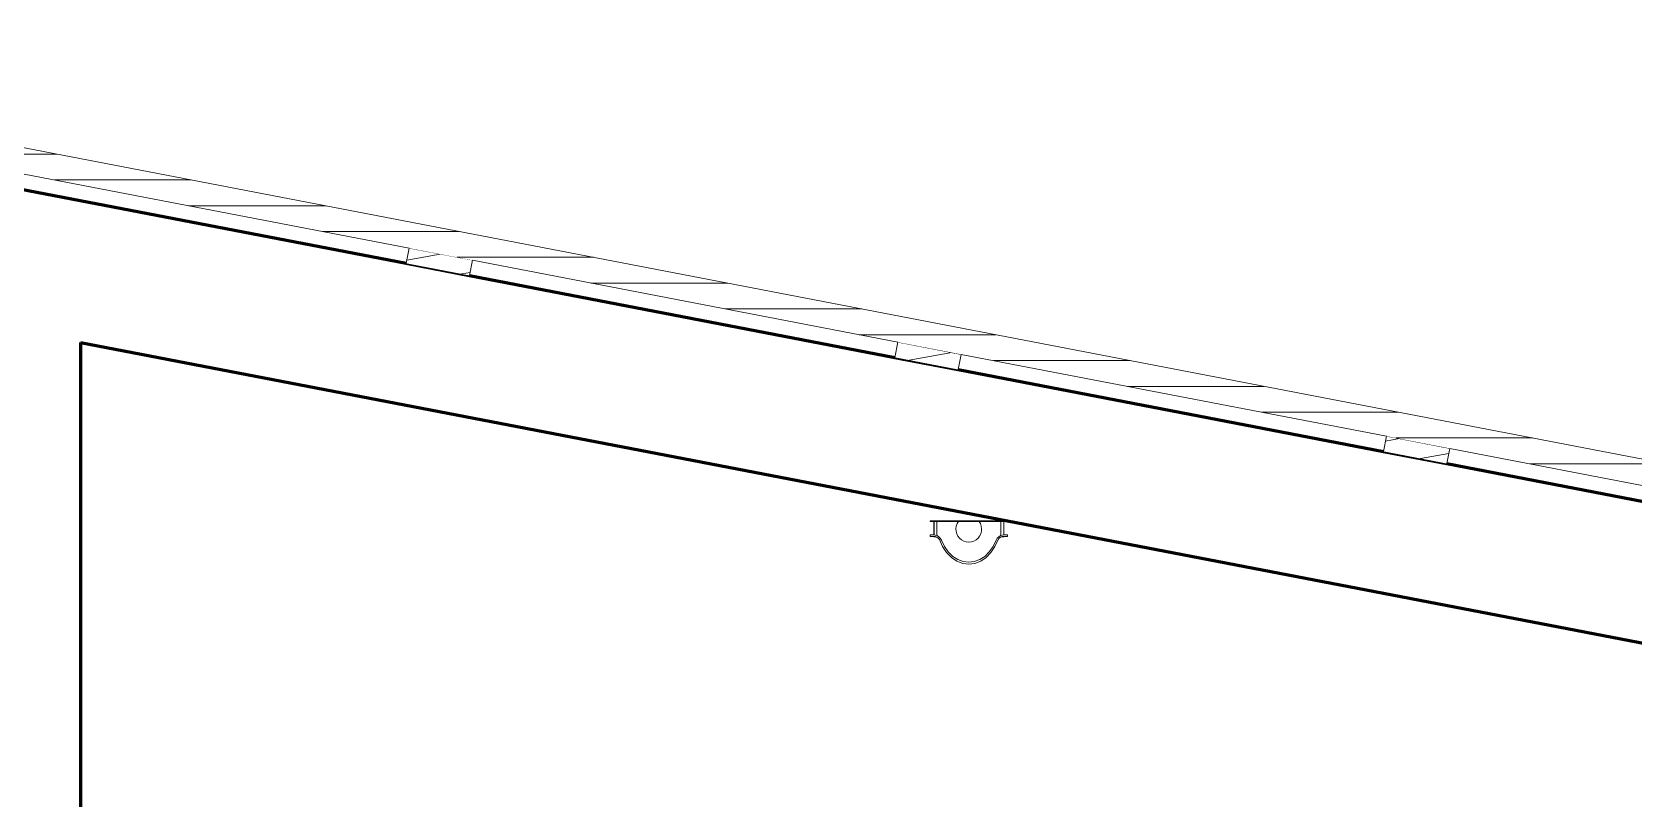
# Model space of a CAD drawing. Header units: metres. Extents: x -41 to 412, y -15 to 25.
# Drawn here: x 298.883 to 301.989, y -12.42 to -10.934 of the extents above; entities that cross this region are included whole.
import ezdxf

# ---------------------------------------------------------------- set-up
doc = ezdxf.new("R2010")
doc.units = ezdxf.units.M
doc.header["$MEASUREMENT"] = 0
doc.set_wipeout_variables(frame=1)
doc.linetypes.add('Wipeout_Contour', pattern=[1, 0, -1])
for name, color, linetype in [('Interior - Furniture', 7, 'Continuous'), ('Interior - Lamp', 7, 'Continuous'), ('Shell - Roof', 7, 'Continuous'), ('Structural - Bearing', 7, 'Continuous')]:
    doc.layers.add(name, color=color, linetype=linetype)
pattern_1 = [(10, (312.564475, -14.62055), (-0.00781417, 0.04431635), [])]

msp = doc.modelspace()

# ---------------------------------------------------------------- wipeouts: each hides what was drawn before it
at = {"color": 254, "linetype": 'Wipeout_Contour', "lineweight": 0, "ltscale": 1496.008565}
msp.add_wipeout([(298.6771, -14.3106), (298.6771, -14.6206), (298.9771, -14.6206), (298.9771, -11.5357), (298.6771, -11.478)], dxfattribs=at).dxf.layer = 'Structural - Bearing'

# ---------------------------------------------------------------- next in the draw order: linework, layer by layer
at = {"layer": 'Structural - Bearing', "color": 7, "linetype": 'Continuous', "lineweight": 60}
msp.add_line((298.9771, -11.5357), (298.9771, -14.5206), dxfattribs=at)

# ---------------------------------------------------------------- next in the draw order: wipeouts: each hides what was drawn before it
at = {"color": 254, "linetype": 'Wipeout_Contour', "lineweight": 0, "ltscale": 1787.674181}
msp.add_wipeout([(297.7021, -11.0156), (291.8821, -12.1345), (291.8821, -12.4094), (297.7021, -11.2906), (303.5221, -12.4094), (303.5221, -12.1345)], dxfattribs=at).dxf.layer = 'Shell - Roof'

# ---------------------------------------------------------------- next in the draw order: linework, layer by layer
at = {"layer": 'Shell - Roof', "color": 7, "linetype": 'Continuous', "lineweight": 60}
for p, q in [((298.7838, -11.2236), (299.6087, -11.3821)), ((299.6087, -11.3821), (299.7315, -11.4057)), ((299.7315, -11.4057), (300.5564, -11.5643)), ((298.9771, -11.5357), (302.4221, -12.1979)), ((300.5564, -11.5643), (300.6791, -11.5879)), ((300.6791, -11.5879), (301.504, -11.7465)), ((301.504, -11.7465), (301.6268, -11.7701)), ((301.6268, -11.7701), (302.4517, -11.9287))]:
    msp.add_line(p, q, dxfattribs=at)

# ---------------------------------------------------------------- next in the draw order: wipeouts: each hides what was drawn before it
at = {"color": 254, "linetype": 'Wipeout_Contour', "lineweight": 0, "ltscale": 1199.556526}
msp.add_wipeout([(299.7315, -11.4057), (299.7371, -11.3763), (299.6144, -11.3527), (299.6087, -11.3821)], dxfattribs=at).dxf.layer = 'Interior - Furniture'
at = {"color": 254, "linetype": 'Wipeout_Contour', "lineweight": 0, "ltscale": 1203.372178}
msp.add_wipeout([(300.6791, -11.5879), (300.6848, -11.5585), (300.562, -11.5349), (300.5564, -11.5643)], dxfattribs=at).dxf.layer = 'Interior - Furniture'
at = {"color": 254, "linetype": 'Wipeout_Contour', "lineweight": 0, "ltscale": 1207.188112}
msp.add_wipeout([(301.6268, -11.7701), (301.6324, -11.7406), (301.5097, -11.717), (301.504, -11.7465)], dxfattribs=at).dxf.layer = 'Interior - Furniture'

# ---------------------------------------------------------------- next in the draw order: hatches: boundary and pattern name
at = {"layer": 'Interior - Furniture', "linetype": 'Continuous', "lineweight": 13, "true_color": 0xbf927d}
h = msp.add_hatch(dxfattribs=at)
h.set_pattern_fill('WOOD_0002', color=33, style=0, pattern_type=2)
h.set_pattern_definition(pattern_1)
h.paths.add_polyline_path([(299.7315, -11.4057), (299.7371, -11.3763), (299.6144, -11.3527), (299.6087, -11.3821)])
h = msp.add_hatch(dxfattribs=at)
h.set_pattern_fill('WOOD_0002', color=33, style=0, pattern_type=2)
h.set_pattern_definition(pattern_1)
h.paths.add_polyline_path([(300.6791, -11.5879), (300.6848, -11.5585), (300.562, -11.5349), (300.5564, -11.5643)])
h = msp.add_hatch(dxfattribs=at)
h.set_pattern_fill('WOOD_0002', color=33, style=0, pattern_type=2)
h.set_pattern_definition(pattern_1)
h.paths.add_polyline_path([(301.6268, -11.7701), (301.6324, -11.7406), (301.5097, -11.717), (301.504, -11.7465)])

# ---------------------------------------------------------------- next in the draw order: linework, layer by layer
at = {"layer": 'Interior - Furniture', "color": 104, "linetype": 'Continuous', "lineweight": 20, "true_color": 0x029e21}
for p, q in [((299.6144, -11.3527), (299.6087, -11.3821)), ((299.6144, -11.3527), (299.7371, -11.3763)), ((299.7371, -11.3763), (299.7315, -11.4057)), ((300.562, -11.5349), (300.5564, -11.5643)), ((300.562, -11.5349), (300.6848, -11.5585)), ((300.6848, -11.5585), (300.6791, -11.5879)), ((301.5097, -11.717), (301.504, -11.7465)), ((301.5097, -11.717), (301.6324, -11.7406)), ((301.6324, -11.7406), (301.6268, -11.7701))]:
    msp.add_line(p, q, dxfattribs=at)

# ---------------------------------------------------------------- next in the draw order: wipeouts: each hides what was drawn before it
at = {"color": 254, "linetype": 'Wipeout_Contour', "lineweight": 0, "ltscale": 1787.634949}
msp.add_wipeout([(297.7021, -10.9341), (291.8321, -12.0626), (291.8321, -12.1135), (297.7021, -10.9851), (303.5721, -12.1135), (303.5721, -12.0626)], dxfattribs=at).dxf.layer = 'Shell - Roof'

# ---------------------------------------------------------------- next in the draw order: hatches: boundary and pattern name
at = {"layer": 'Shell - Roof', "linetype": 'Continuous', "lineweight": 13, "true_color": 0xbf8080}
h = msp.add_hatch(dxfattribs=at)
h.set_pattern_fill('ROOF_TILE_0002', color=23, style=0, pattern_type=2)
h.set_pattern_definition([(0, (312.564475, -14.62055), (0, 0.05), [])])
h.paths.add_polyline_path([(297.7021, -10.9341), (291.8321, -12.0626), (291.8321, -12.1135), (297.7021, -10.9851), (303.5721, -12.1135), (303.5721, -12.0626)])

# ---------------------------------------------------------------- next in the draw order: linework, layer by layer
at = {"layer": 'Shell - Roof', "color": 7, "linetype": 'Continuous', "lineweight": 13}
for p, q in [((298.7895, -11.1941), (299.6144, -11.3527)), ((299.7371, -11.3763), (300.562, -11.5349)), ((300.6848, -11.5585), (301.5097, -11.717)), ((301.6324, -11.7406), (302.4573, -11.8992))]:
    msp.add_line(p, q, dxfattribs=at)
at = {"layer": 'Shell - Roof', "color": 7, "linetype": 'Continuous', "lineweight": 13, "flags": 128}
msp.add_lwpolyline([(303.5721, -12.0626), (297.7021, -10.9341), (291.8321, -12.0626)], dxfattribs=at)

# ---------------------------------------------------------------- next in the draw order: wipeouts: each hides what was drawn before it
at = {"color": 254, "linetype": 'Wipeout_Contour', "lineweight": 0, "ltscale": 13842.919294}
msp.add_wipeout([(300.6796, -11.8822), (300.6376, -11.8822), (300.6376, -11.9095), (300.6382, -11.9097), (300.6415, -11.9119), (300.6443, -11.9149), (300.6465, -11.9186), (300.6525, -11.9307), (300.6599, -11.9412), (300.6686, -11.9498), (300.6784, -11.9561), (300.6888, -11.9599), (300.6996, -11.9612), (300.7104, -11.9599), (300.7208, -11.9561), (300.7305, -11.9498), (300.7393, -11.9412), (300.7467, -11.9307), (300.7526, -11.9186), (300.7549, -11.9149), (300.7577, -11.9119), (300.7609, -11.9097), (300.7616, -11.9095), (300.7616, -11.8822), (300.7196, -11.8822), (300.7222, -11.8865), (300.7238, -11.8913), (300.7246, -11.8962), (300.7242, -11.9012), (300.7229, -11.9061), (300.7207, -11.9106), (300.7176, -11.9145), (300.7138, -11.9178), (300.7094, -11.9202), (300.7046, -11.9217), (300.6996, -11.9222), (300.6946, -11.9217), (300.6898, -11.9202), (300.6854, -11.9178), (300.6815, -11.9145), (300.6784, -11.9106), (300.6762, -11.9061), (300.6749, -11.9012), (300.6746, -11.8962), (300.6753, -11.8913), (300.677, -11.8865)], dxfattribs=at).dxf.layer = 'Structural - Bearing'

# ---------------------------------------------------------------- next in the draw order: wipeouts: each hides what was drawn before it
at = {"color": 254, "linetype": 'Wipeout_Contour', "lineweight": 0, "ltscale": 1204.037746}
msp.add_wipeout([(300.7746, -11.8812), (300.7743, -11.8812), (300.7743, -11.8822), (300.7746, -11.8822)], dxfattribs=at).dxf.layer = 'Interior - Lamp'
at = {"color": 254, "linetype": 'Wipeout_Contour', "lineweight": 0, "ltscale": 7521.834839}
msp.add_wipeout([(300.7746, -11.9082), (300.768, -11.9082), (300.7644, -11.9085), (300.7609, -11.9097), (300.7577, -11.9119), (300.7549, -11.9149), (300.7526, -11.9186), (300.7467, -11.9307), (300.7393, -11.9412), (300.7305, -11.9498), (300.7208, -11.9561), (300.7104, -11.9599), (300.6996, -11.9612), (300.6996, -11.9651), (300.7113, -11.9636), (300.7227, -11.9592), (300.7332, -11.9521), (300.7426, -11.9424), (300.7504, -11.9306), (300.7565, -11.9171), (300.7587, -11.9146), (300.7613, -11.9127), (300.7641, -11.9116), (300.7671, -11.9112), (300.7746, -11.9112)], dxfattribs=at).dxf.layer = 'Interior - Lamp'

# ---------------------------------------------------------------- next in the draw order: linework, layer by layer
at = {"layer": 'Interior - Lamp', "color": 2, "linetype": 'Continuous', "lineweight": 13, "true_color": 0xffeb28}
for p, q in [((300.7305, -11.9498), (300.7208, -11.9561)), ((300.7227, -11.9592), (300.7332, -11.9521)), ((300.7393, -11.9412), (300.7305, -11.9498)), ((300.7332, -11.9521), (300.7426, -11.9424)), ((300.7426, -11.9424), (300.7504, -11.9306))]:
    msp.add_line(p, q, dxfattribs=at)

# ---------------------------------------------------------------- next in the draw order: wipeouts: each hides what was drawn before it
at = {"color": 254, "linetype": 'Wipeout_Contour', "lineweight": 0, "ltscale": 1204.035464}
msp.add_wipeout([(300.7743, -11.8812), (300.7734, -11.8812), (300.7734, -11.8822), (300.7743, -11.8822)], dxfattribs=at).dxf.layer = 'Interior - Lamp'
at = {"color": 254, "linetype": 'Wipeout_Contour', "lineweight": 0, "ltscale": 7524.783452}
msp.add_wipeout([(300.6246, -11.9082), (300.6246, -11.9112), (300.6321, -11.9112), (300.635, -11.9116), (300.6378, -11.9127), (300.6404, -11.9146), (300.6427, -11.9171), (300.6487, -11.9306), (300.6565, -11.9424), (300.6659, -11.9521), (300.6764, -11.9592), (300.6878, -11.9636), (300.6996, -11.9651), (300.6996, -11.9612), (300.6888, -11.9599), (300.6784, -11.9561), (300.6686, -11.9498), (300.6599, -11.9412), (300.6525, -11.9307), (300.6465, -11.9186), (300.6443, -11.9149), (300.6415, -11.9119), (300.6382, -11.9097), (300.6347, -11.9085), (300.6311, -11.9082)], dxfattribs=at).dxf.layer = 'Interior - Lamp'

# ---------------------------------------------------------------- next in the draw order: linework, layer by layer
at = {"layer": 'Interior - Lamp', "color": 2, "linetype": 'Continuous', "lineweight": 13, "true_color": 0xffeb28}
for p, q in [((300.6565, -11.9424), (300.6487, -11.9306)), ((300.6659, -11.9521), (300.6565, -11.9424)), ((300.6599, -11.9412), (300.6686, -11.9498)), ((300.6764, -11.9592), (300.6659, -11.9521)), ((300.6686, -11.9498), (300.6784, -11.9561)), ((300.6784, -11.9561), (300.6888, -11.9599)), ((300.7208, -11.9561), (300.7104, -11.9599)), ((300.6878, -11.9636), (300.6764, -11.9592)), ((300.6996, -11.9651), (300.6878, -11.9636)), ((300.6888, -11.9599), (300.6996, -11.9612)), ((300.7104, -11.9599), (300.6996, -11.9612)), ((300.6996, -11.9651), (300.7113, -11.9636)), ((300.7113, -11.9636), (300.7227, -11.9592))]:
    msp.add_line(p, q, dxfattribs=at)

# ---------------------------------------------------------------- next in the draw order: wipeouts: each hides what was drawn before it
at = {"color": 254, "linetype": 'Wipeout_Contour', "lineweight": 0, "ltscale": 1204.030988}
msp.add_wipeout([(300.7734, -11.8812), (300.772, -11.8812), (300.772, -11.8822), (300.7734, -11.8822)], dxfattribs=at).dxf.layer = 'Interior - Lamp'

# ---------------------------------------------------------------- next in the draw order: wipeouts: each hides what was drawn before it
at = {"color": 254, "linetype": 'Wipeout_Contour', "lineweight": 0, "ltscale": 1204.02449}
msp.add_wipeout([(300.772, -11.8812), (300.7702, -11.8812), (300.7702, -11.8822), (300.772, -11.8822)], dxfattribs=at).dxf.layer = 'Interior - Lamp'

# ---------------------------------------------------------------- next in the draw order: wipeouts: each hides what was drawn before it
at = {"color": 254, "linetype": 'Wipeout_Contour', "lineweight": 0, "ltscale": 1204.01622}
msp.add_wipeout([(300.7702, -11.8812), (300.7679, -11.8812), (300.7679, -11.8822), (300.7702, -11.8822)], dxfattribs=at).dxf.layer = 'Interior - Lamp'

# ---------------------------------------------------------------- next in the draw order: wipeouts: each hides what was drawn before it
at = {"color": 254, "linetype": 'Wipeout_Contour', "lineweight": 0, "ltscale": 1204.006495}
msp.add_wipeout([(300.7679, -11.8812), (300.7653, -11.8812), (300.7653, -11.8822), (300.7679, -11.8822)], dxfattribs=at).dxf.layer = 'Interior - Lamp'

# ---------------------------------------------------------------- next in the draw order: wipeouts: each hides what was drawn before it
at = {"color": 254, "linetype": 'Wipeout_Contour', "lineweight": 0, "ltscale": 1203.995689}
msp.add_wipeout([(300.7653, -11.8812), (300.7625, -11.8812), (300.7625, -11.8822), (300.7653, -11.8822)], dxfattribs=at).dxf.layer = 'Interior - Lamp'

# ---------------------------------------------------------------- next in the draw order: wipeouts: each hides what was drawn before it
at = {"color": 254, "linetype": 'Wipeout_Contour', "lineweight": 0, "ltscale": 1203.984217}
msp.add_wipeout([(300.7625, -11.8812), (300.7596, -11.8812), (300.7596, -11.8822), (300.7625, -11.8822)], dxfattribs=at).dxf.layer = 'Interior - Lamp'

# ---------------------------------------------------------------- next in the draw order: wipeouts: each hides what was drawn before it
at = {"color": 254, "linetype": 'Wipeout_Contour', "lineweight": 0, "ltscale": 1203.738572}
msp.add_wipeout([(300.7596, -11.8812), (300.6396, -11.8812), (300.6396, -11.8822), (300.7596, -11.8822)], dxfattribs=at).dxf.layer = 'Interior - Lamp'

# ---------------------------------------------------------------- next in the draw order: wipeouts: each hides what was drawn before it
at = {"color": 254, "linetype": 'Wipeout_Contour', "lineweight": 0, "ltscale": 1203.492896}
msp.add_wipeout([(300.6396, -11.8812), (300.6366, -11.8812), (300.6366, -11.8822), (300.6396, -11.8822)], dxfattribs=at).dxf.layer = 'Interior - Lamp'
at = {"color": 254, "linetype": 'Wipeout_Contour', "lineweight": 0, "ltscale": 6921.58065}
msp.add_wipeout([(300.6796, -11.8822), (300.677, -11.8865), (300.6753, -11.8913), (300.6746, -11.8962), (300.6749, -11.9012), (300.6762, -11.9061), (300.6784, -11.9106), (300.6815, -11.9145), (300.6854, -11.9178), (300.6898, -11.9202), (300.6946, -11.9217), (300.6996, -11.9222), (300.7046, -11.9217), (300.7094, -11.9202), (300.7138, -11.9178), (300.7176, -11.9145), (300.7207, -11.9106), (300.7229, -11.9061), (300.7242, -11.9012), (300.7246, -11.8962), (300.7238, -11.8913), (300.7222, -11.8865), (300.7196, -11.8822)], dxfattribs=at).dxf.layer = 'Interior - Lamp'
at = {"color": 254, "linetype": 'Wipeout_Contour', "lineweight": 0, "ltscale": 1204.009329}
msp.add_wipeout([(300.7676, -11.8822), (300.7661, -11.8822), (300.7661, -11.9084), (300.7676, -11.9082)], dxfattribs=at).dxf.layer = 'Interior - Lamp'

# ---------------------------------------------------------------- next in the draw order: linework, layer by layer
at = {"layer": 'Interior - Lamp', "color": 2, "linetype": 'Continuous', "lineweight": 13, "true_color": 0xffeb28}
for p, q in [((300.6753, -11.8913), (300.6746, -11.8962)), ((300.6746, -11.8962), (300.6749, -11.9012)), ((300.677, -11.8865), (300.6753, -11.8913)), ((300.6796, -11.8822), (300.677, -11.8865)), ((300.7196, -11.8822), (300.6796, -11.8822)), ((300.7222, -11.8865), (300.7196, -11.8822)), ((300.7238, -11.8913), (300.7222, -11.8865)), ((300.7246, -11.8962), (300.7238, -11.8913)), ((300.7242, -11.9012), (300.7246, -11.8962)), ((300.6749, -11.9012), (300.6762, -11.9061)), ((300.6762, -11.9061), (300.6784, -11.9106)), ((300.6784, -11.9106), (300.6815, -11.9145)), ((300.6815, -11.9145), (300.6854, -11.9178)), ((300.6854, -11.9178), (300.6898, -11.9202)), ((300.6898, -11.9202), (300.6946, -11.9217)), ((300.6946, -11.9217), (300.6996, -11.9222)), ((300.6996, -11.9222), (300.7046, -11.9217)), ((300.7046, -11.9217), (300.7094, -11.9202)), ((300.7094, -11.9202), (300.7138, -11.9178)), ((300.7138, -11.9178), (300.7176, -11.9145)), ((300.7176, -11.9145), (300.7207, -11.9106)), ((300.7207, -11.9106), (300.7229, -11.9061)), ((300.7229, -11.9061), (300.7242, -11.9012)), ((300.6525, -11.9307), (300.6599, -11.9412)), ((300.7467, -11.9307), (300.7393, -11.9412))]:
    msp.add_line(p, q, dxfattribs=at)

# ---------------------------------------------------------------- next in the draw order: wipeouts: each hides what was drawn before it
at = {"color": 254, "linetype": 'Wipeout_Contour', "lineweight": 0, "ltscale": 1203.481425}
msp.add_wipeout([(300.6366, -11.8812), (300.6338, -11.8812), (300.6338, -11.8822), (300.6366, -11.8822)], dxfattribs=at).dxf.layer = 'Interior - Lamp'
at = {"color": 254, "linetype": 'Wipeout_Contour', "lineweight": 0, "ltscale": 1504.834013}
msp.add_wipeout([(300.7661, -11.9122), (300.7676, -11.9122), (300.7676, -11.9112), (300.7671, -11.9112), (300.7661, -11.9113)], dxfattribs=at).dxf.layer = 'Interior - Lamp'

# ---------------------------------------------------------------- next in the draw order: wipeouts: each hides what was drawn before it
at = {"color": 254, "linetype": 'Wipeout_Contour', "lineweight": 0, "ltscale": 1203.470619}
msp.add_wipeout([(300.6338, -11.8812), (300.6312, -11.8812), (300.6312, -11.8822), (300.6338, -11.8822)], dxfattribs=at).dxf.layer = 'Interior - Lamp'
at = {"color": 254, "linetype": 'Wipeout_Contour', "lineweight": 0, "ltscale": 1505.167865}
msp.add_wipeout([(300.7631, -11.9122), (300.7661, -11.9122), (300.7661, -11.9113), (300.7641, -11.9116), (300.7631, -11.912)], dxfattribs=at).dxf.layer = 'Interior - Lamp'

# ---------------------------------------------------------------- next in the draw order: wipeouts: each hides what was drawn before it
at = {"color": 254, "linetype": 'Wipeout_Contour', "lineweight": 0, "ltscale": 1203.460893}
msp.add_wipeout([(300.6312, -11.8812), (300.629, -11.8812), (300.629, -11.8822), (300.6312, -11.8822)], dxfattribs=at).dxf.layer = 'Interior - Lamp'
at = {"color": 254, "linetype": 'Wipeout_Contour', "lineweight": 0, "ltscale": 1505.078668}
msp.add_wipeout([(300.7631, -11.8822), (300.7631, -11.9089), (300.7644, -11.9085), (300.7661, -11.9084), (300.7661, -11.8822)], dxfattribs=at).dxf.layer = 'Interior - Lamp'

# ---------------------------------------------------------------- next in the draw order: wipeouts: each hides what was drawn before it
at = {"color": 254, "linetype": 'Wipeout_Contour', "lineweight": 0, "ltscale": 1203.452623}
msp.add_wipeout([(300.629, -11.8812), (300.6271, -11.8812), (300.6271, -11.8822), (300.629, -11.8822)], dxfattribs=at).dxf.layer = 'Interior - Lamp'
at = {"color": 254, "linetype": 'Wipeout_Contour', "lineweight": 0, "ltscale": 1203.99077}
msp.add_wipeout([(300.7616, -11.8822), (300.7616, -11.9095), (300.7631, -11.9089), (300.7631, -11.8822)], dxfattribs=at).dxf.layer = 'Interior - Lamp'

# ---------------------------------------------------------------- next in the draw order: linework, layer by layer
at = {"layer": 'Interior - Lamp', "color": 2, "linetype": 'Continuous', "lineweight": 13, "true_color": 0xffeb28}
for p, q in [((300.7596, -11.8822), (300.7196, -11.8822)), ((300.7625, -11.8812), (300.7596, -11.8812)), ((300.7625, -11.8822), (300.7596, -11.8822)), ((300.7653, -11.8812), (300.7625, -11.8812)), ((300.7653, -11.8822), (300.7625, -11.8822)), ((300.7679, -11.8812), (300.7653, -11.8812)), ((300.7679, -11.8822), (300.7653, -11.8822)), ((300.7702, -11.8812), (300.7679, -11.8812)), ((300.7702, -11.8822), (300.7679, -11.8822)), ((300.772, -11.8812), (300.7702, -11.8812)), ((300.772, -11.8822), (300.7702, -11.8822)), ((300.7734, -11.8812), (300.772, -11.8812)), ((300.7734, -11.8822), (300.772, -11.8822)), ((300.7743, -11.8812), (300.7734, -11.8812)), ((300.7743, -11.8822), (300.7734, -11.8822)), ((300.7746, -11.8812), (300.7743, -11.8812)), ((300.7746, -11.8822), (300.7743, -11.8822)), ((300.7746, -11.8812), (300.7746, -11.8822))]:
    msp.add_line(p, q, dxfattribs=at)

# ---------------------------------------------------------------- next in the draw order: wipeouts: each hides what was drawn before it
at = {"color": 254, "linetype": 'Wipeout_Contour', "lineweight": 0, "ltscale": 1203.446125}
msp.add_wipeout([(300.6271, -11.8812), (300.6257, -11.8812), (300.6257, -11.8822), (300.6271, -11.8822)], dxfattribs=at).dxf.layer = 'Interior - Lamp'
at = {"color": 254, "linetype": 'Wipeout_Contour', "lineweight": 0, "ltscale": 902.517577}
msp.add_wipeout([(300.7626, -11.9122), (300.7631, -11.9122), (300.7631, -11.912)], dxfattribs=at).dxf.layer = 'Interior - Lamp'

# ---------------------------------------------------------------- next in the draw order: linework, layer by layer
at = {"layer": 'Interior - Lamp', "color": 2, "linetype": 'Continuous', "lineweight": 13, "true_color": 0xffeb28}
for p, q in [((300.7616, -11.8822), (300.7616, -11.9095)), ((300.7676, -11.8822), (300.7676, -11.9082)), ((300.7526, -11.9186), (300.7467, -11.9307)), ((300.7504, -11.9306), (300.7565, -11.9171)), ((300.7549, -11.9149), (300.7526, -11.9186)), ((300.7577, -11.9119), (300.7549, -11.9149)), ((300.7565, -11.9171), (300.7587, -11.9146)), ((300.7609, -11.9097), (300.7577, -11.9119)), ((300.7587, -11.9146), (300.7613, -11.9127)), ((300.7644, -11.9085), (300.7609, -11.9097)), ((300.7613, -11.9127), (300.7641, -11.9116)), ((300.7631, -11.9122), (300.7626, -11.9122)), ((300.7661, -11.9122), (300.7631, -11.9122)), ((300.7641, -11.9116), (300.7671, -11.9112)), ((300.768, -11.9082), (300.7644, -11.9085)), ((300.7676, -11.9122), (300.7661, -11.9122)), ((300.7671, -11.9112), (300.7746, -11.9112)), ((300.7676, -11.9112), (300.7676, -11.9122)), ((300.7746, -11.9082), (300.768, -11.9082)), ((300.7746, -11.9112), (300.7746, -11.9082))]:
    msp.add_line(p, q, dxfattribs=at)

# ---------------------------------------------------------------- next in the draw order: wipeouts: each hides what was drawn before it
at = {"color": 254, "linetype": 'Wipeout_Contour', "lineweight": 0, "ltscale": 1203.441649}
msp.add_wipeout([(300.6257, -11.8812), (300.6249, -11.8812), (300.6249, -11.8822), (300.6257, -11.8822)], dxfattribs=at).dxf.layer = 'Interior - Lamp'

# ---------------------------------------------------------------- next in the draw order: wipeouts: each hides what was drawn before it
at = {"color": 254, "linetype": 'Wipeout_Contour', "lineweight": 0, "ltscale": 1203.439367}
msp.add_wipeout([(300.6249, -11.8812), (300.6246, -11.8812), (300.6246, -11.8822), (300.6249, -11.8822)], dxfattribs=at).dxf.layer = 'Interior - Lamp'

# ---------------------------------------------------------------- next in the draw order: wipeouts: each hides what was drawn before it
at = {"color": 254, "linetype": 'Wipeout_Contour', "lineweight": 0, "ltscale": 1203.489165}
msp.add_wipeout([(300.6376, -11.8822), (300.6361, -11.8822), (300.6361, -11.9089), (300.6376, -11.9095)], dxfattribs=at).dxf.layer = 'Interior - Lamp'

# ---------------------------------------------------------------- next in the draw order: wipeouts: each hides what was drawn before it
at = {"color": 254, "linetype": 'Wipeout_Contour', "lineweight": 0, "ltscale": 903.137061}
msp.add_wipeout([(300.6361, -11.9122), (300.6365, -11.9122), (300.6361, -11.912)], dxfattribs=at).dxf.layer = 'Interior - Lamp'

# ---------------------------------------------------------------- next in the draw order: wipeouts: each hides what was drawn before it
at = {"color": 254, "linetype": 'Wipeout_Contour', "lineweight": 0, "ltscale": 1504.235319}
msp.add_wipeout([(300.635, -11.9116), (300.6331, -11.9113), (300.6331, -11.9122), (300.6361, -11.9122), (300.6361, -11.912)], dxfattribs=at).dxf.layer = 'Interior - Lamp'

# ---------------------------------------------------------------- next in the draw order: wipeouts: each hides what was drawn before it
at = {"color": 254, "linetype": 'Wipeout_Contour', "lineweight": 0, "ltscale": 1504.310505}
msp.add_wipeout([(300.6331, -11.9084), (300.6347, -11.9085), (300.6361, -11.9089), (300.6361, -11.8822), (300.6331, -11.8822)], dxfattribs=at).dxf.layer = 'Interior - Lamp'

# ---------------------------------------------------------------- next in the draw order: wipeouts: each hides what was drawn before it
at = {"color": 254, "linetype": 'Wipeout_Contour', "lineweight": 0, "ltscale": 1504.494645}
msp.add_wipeout([(300.6316, -11.9112), (300.6316, -11.9122), (300.6331, -11.9122), (300.6331, -11.9113), (300.6321, -11.9112)], dxfattribs=at).dxf.layer = 'Interior - Lamp'

# ---------------------------------------------------------------- next in the draw order: wipeouts: each hides what was drawn before it
at = {"color": 254, "linetype": 'Wipeout_Contour', "lineweight": 0, "ltscale": 1203.471751}
msp.add_wipeout([(300.6331, -11.8822), (300.6316, -11.8822), (300.6316, -11.9082), (300.6331, -11.9084)], dxfattribs=at).dxf.layer = 'Interior - Lamp'

# ---------------------------------------------------------------- next in the draw order: linework, layer by layer
at = {"layer": 'Interior - Lamp', "color": 2, "linetype": 'Continuous', "lineweight": 13, "true_color": 0xffeb28}
for p, q in [((300.6249, -11.8812), (300.6246, -11.8812)), ((300.6246, -11.8812), (300.6246, -11.8822)), ((300.6249, -11.8822), (300.6246, -11.8822)), ((300.6257, -11.8812), (300.6249, -11.8812)), ((300.6257, -11.8822), (300.6249, -11.8822)), ((300.6271, -11.8812), (300.6257, -11.8812)), ((300.6271, -11.8822), (300.6257, -11.8822)), ((300.629, -11.8812), (300.6271, -11.8812)), ((300.629, -11.8822), (300.6271, -11.8822)), ((300.6312, -11.8812), (300.629, -11.8812)), ((300.6312, -11.8822), (300.629, -11.8822)), ((300.6338, -11.8812), (300.6312, -11.8812)), ((300.6338, -11.8822), (300.6312, -11.8822)), ((300.6316, -11.8822), (300.6316, -11.9082)), ((300.6366, -11.8812), (300.6338, -11.8812)), ((300.6366, -11.8822), (300.6338, -11.8822)), ((300.6396, -11.8812), (300.6366, -11.8812)), ((300.6396, -11.8822), (300.6366, -11.8822)), ((300.6376, -11.8822), (300.6376, -11.9095)), ((300.7596, -11.8812), (300.6396, -11.8812)), ((300.6796, -11.8822), (300.6396, -11.8822)), ((300.6246, -11.9082), (300.6311, -11.9082)), ((300.6246, -11.9112), (300.6246, -11.9082)), ((300.6321, -11.9112), (300.6246, -11.9112)), ((300.6311, -11.9082), (300.6347, -11.9085)), ((300.6316, -11.9112), (300.6316, -11.9122)), ((300.6331, -11.9122), (300.6316, -11.9122)), ((300.635, -11.9116), (300.6321, -11.9112)), ((300.6361, -11.9122), (300.6331, -11.9122)), ((300.6347, -11.9085), (300.6382, -11.9097)), ((300.6378, -11.9127), (300.635, -11.9116)), ((300.6365, -11.9122), (300.6361, -11.9122)), ((300.6404, -11.9146), (300.6378, -11.9127)), ((300.6382, -11.9097), (300.6415, -11.9119)), ((300.6427, -11.9171), (300.6404, -11.9146)), ((300.6415, -11.9119), (300.6443, -11.9149)), ((300.6487, -11.9306), (300.6427, -11.9171)), ((300.6443, -11.9149), (300.6465, -11.9186)), ((300.6465, -11.9186), (300.6525, -11.9307))]:
    msp.add_line(p, q, dxfattribs=at)

doc.saveas('drawing.dxf')
